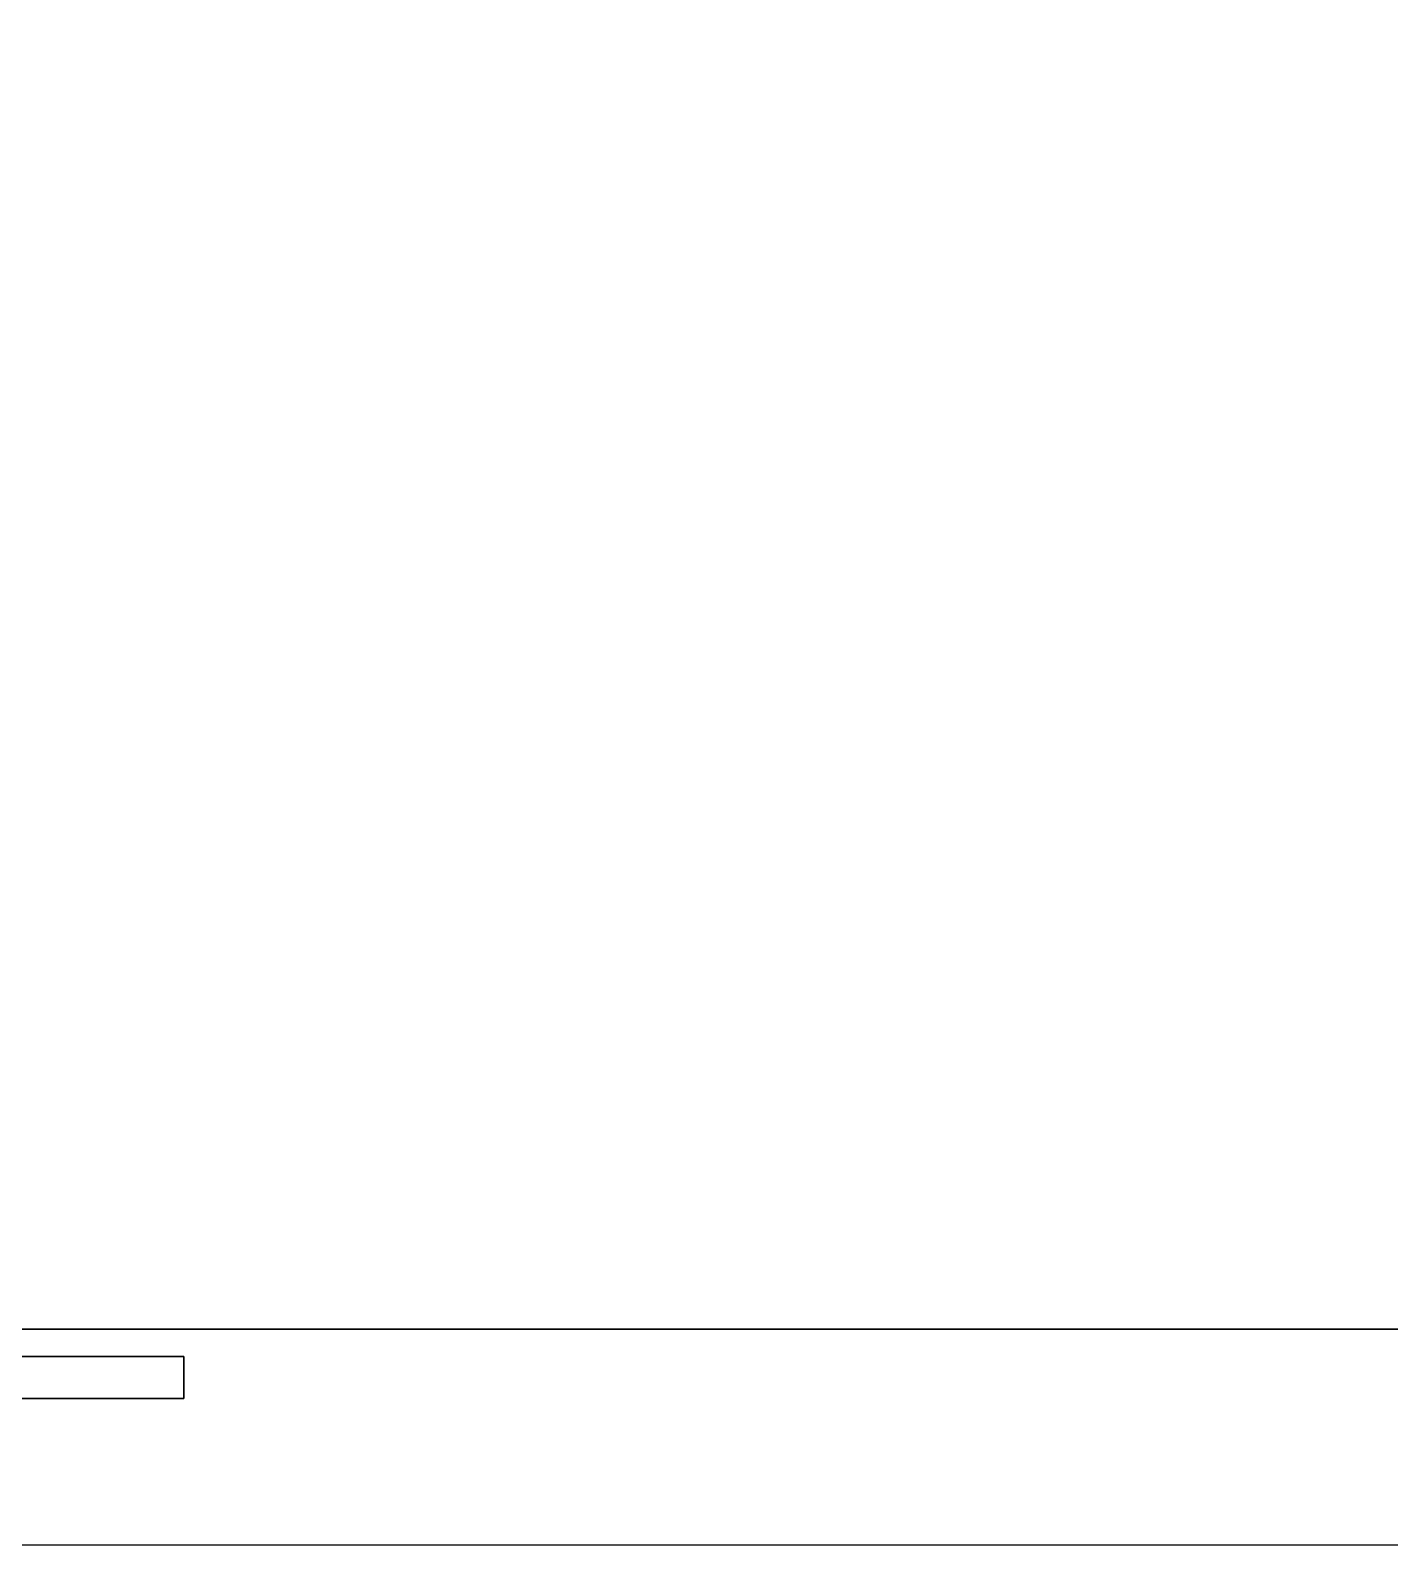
# Model space of a CAD drawing. Header units: millimetres. Extents: x -547695 to 905972, y -1055718 to 167349.
# Drawn here: x -515959.6 to -515725.8, y -1036695.6 to -1036435 of the extents above; entities that cross this region are included whole.
import ezdxf

# ---------------------------------------------------------------- set-up
doc = ezdxf.new("R2010")
doc.units = ezdxf.units.MM
for name, color, linetype, lineweight in [('View-XTD-CT Cua$0$View-XĐL-CT Cửa$0$KT-NetThay', 7, 'Continuous', 18), ('View-XTD-CT Cua$0$View-XĐL-CT Cửa$0$Netmanh - Vietduc', 149, 'Continuous', 25), ('View-XTD-CT Cua$0$View-XĐL-CT Cửa$0$Profile - Vietduc', 14, 'Continuous', 30)]:
    doc.layers.add(name, color=color, linetype=linetype, lineweight=lineweight)

# ---------------------------------------------------------------- blocks, each defined once
blk = doc.blocks.new('View-XTD-CT Cua$0$View-XĐL-CT Cửa$0$A$C77827696')
at = {"layer": 'View-XTD-CT Cua$0$View-XĐL-CT Cửa$0$Netmanh - Vietduc'}
blk.add_line((-3949.14, 1530.23), (-3085.3, 1530.23), dxfattribs=at)
at = {"layer": 'View-XTD-CT Cua$0$View-XĐL-CT Cửa$0$Profile - Vietduc'}
blk.add_line((-3944.14, 1556), (-3085.3, 1556), dxfattribs=at)
blk.add_lwpolyline([(-3944.14, 1807.73), (-3874.14, 1807.73), (-3874.14, 1812.73), (-3949.14, 1812.73), (-3949.14, 1547.73), (-3874.14, 1547.73), (-3874.14, 1552.73), (-3944.14, 1552.73)], close=True, dxfattribs=at)

msp = doc.modelspace()

# ---------------------------------------------------------------- block references
at = {"layer": 'View-XTD-CT Cua$0$View-XĐL-CT Cửa$0$KT-NetThay', "xscale": 1.44, "yscale": 1.44, "zscale": 1.44}
msp.add_blockref('View-XTD-CT Cua$0$View-XĐL-CT Cửa$0$A$C77827696', (-510354.47, -1038899.17), dxfattribs=at)

doc.saveas('drawing.dxf')
